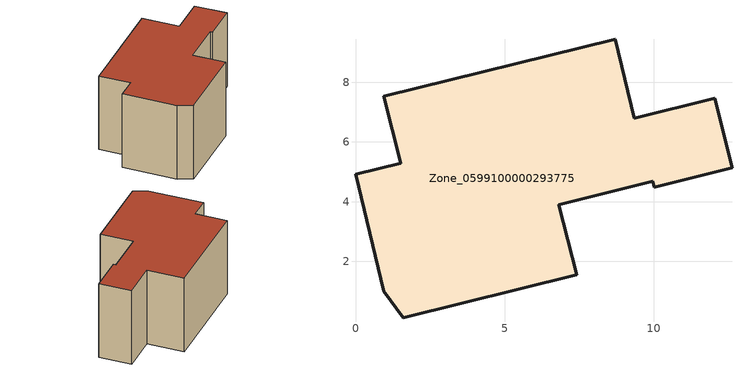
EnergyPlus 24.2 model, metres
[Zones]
Zone_0599100000293775
 floor ground (C_G): 0.95,0.99 0,4.91 1.51,5.28 0.95,7.53 8.7,9.45 9.35,6.8 12.05,7.47 12.62,5.14 10.02,4.49 9.97,4.68 6.82,3.9 7.41,1.55 1.6,0.1 z0
 wall outside (C_F): 12.05,7.47 9.35,6.8 8.7,9.45 0.95,7.53 1.51,5.28 0,4.91 0.95,0.99 1.6,0.1 7.41,1.55 6.82,3.9 9.97,4.68 10.02,4.49 12.62,5.14 12.05,7.47 z0:5.86
 roof outside (C_R): 0.95,0.99 1.6,0.1 7.41,1.55 6.82,3.9 9.97,4.68 10.02,4.49 12.62,5.14 12.05,7.47 9.35,6.8 8.7,9.45 0.95,7.53 1.51,5.28 0,4.91 z5.86
[BUILDING]
Pand.0599100000293775: North Axis=0; Terrain=City; Loads Convergence Tolerance Value=0.04; Temperature Convergence Tolerance Value=0.4; Solar Distribution=FullExterior; Maximum Number of Warmup Days=25; Minimum Number of Warmup Days=1
[Site:Location]
Rotterdam.The.Hague.AP_ZH_NLD Design_Conditions: Latitude=51.96; Longitude=4.45; Time Zone=1; Elevation=-4.5
[SITE:GROUNDTEMPERATURE:BUILDINGSURFACE]
18, 18, 18, 18, 18, 18, 18, 18, 18, 18, 18, 18
[MATERIAL] Thermal Absorptance=0.9; Solar Absorptance=0.7; Visible Absorptance=0.7
Name | Roughness | Thickness | Conductivity | Density | Specific Heat
G.TC.1965-1974 | MediumSmooth | 0.15 | 0.882353 | 540 | 1210
F.TC.1965-1974 | Rough | 0.3 | 0.697674 | 1920 | 840
R.TC.1965-1974 | MediumRough | 0.2 | 0.232558 | 1500 | 1000
[CONSTRUCTION]
C_G: G.TC.1965-1974
C_F: F.TC.1965-1974
C_R: R.TC.1965-1974
[ZONE]
Zone_0599100000293775: Type=1; Multiplier=1; Ceiling Height=Autocalculate; Volume=Autocalculate; Floor Area=autocalculate; Part of Total Floor Area=Yes
[ZONEINFILTRATION:DESIGNFLOWRATE]
Infil_Zone_0599100000293775: Zone or ZoneList or Space or SpaceList=Zone_0599100000293775; Schedule=AlwaysOn; Design Flow Rate Calculation Method=Flow/Area; Flow Rate per Floor Area=0.003; Constant Term Coefficient=1; Temperature Term Coefficient=0; Velocity Term Coefficient=0; Velocity Squared Term Coefficient=0
[HVACTEMPLATE:ZONE:IDEALLOADSAIRSYSTEM]
Zone_0599100000293775: Maximum Heating Supply Air Temperature=50; Minimum Cooling Supply Air Temperature=13; Maximum Heating Supply Air Humidity Ratio=0.0156; Minimum Cooling Supply Air Humidity Ratio=0.0077; Heating Limit=NoLimit; Cooling Limit=NoLimit; Dehumidification Control Type=ConstantSensibleHeatRatio; Cooling Sensible Heat Ratio=0.7; Dehumidification Setpoint=60; Humidification Control Type=None; Humidification Setpoint=30; Outdoor Air Method=None; Outdoor Air Flow Rate per Person=0.00944; Outdoor Air Flow Rate per Zone Floor Area=0; Outdoor Air Flow Rate per Zone=0; Demand Controlled Ventilation Type=None; Outdoor Air Economizer Type=NoEconomizer; Heat Recovery Type=None; Sensible Heat Recovery Effectiveness=0.7; Latent Heat Recovery Effectiveness=0.65
[ZONECONTROL:THERMOSTAT]
ThermostatControl_Zone_0599100000293775: Zone or ZoneList=Zone_0599100000293775; Control Type Schedule=DualSetpointControlType; Control 1=Thermostat_Zone_0599100000293775; Temperature Difference Between Cutout And Setpoint=0
[THERMOSTATSETPOINT:DUALSETPOINT]
Thermostat_Zone_0599100000293775: Heating Setpoint Temperature Schedule=HeatingSetpoint_Zone_0599100000293775; Cooling Setpoint Temperature Schedule=CoolingSetpoint_Zone_0599100000293775
[SCHEDULE:COMPACT]
HeatingSetpoint_Zone_0599100000293775: Through: 12/31, For: AllDays, Until: 24:00, 21
CoolingSetpoint_Zone_0599100000293775: Through: 12/31, For: AllDays, Until: 24:00, 24
DualSetpointControlType: Through: 12/31, For: AllDays, Until: 24:00, 4
AlwaysOn: Through: 12/31, For: AllDays, Until: 24:00, 1
